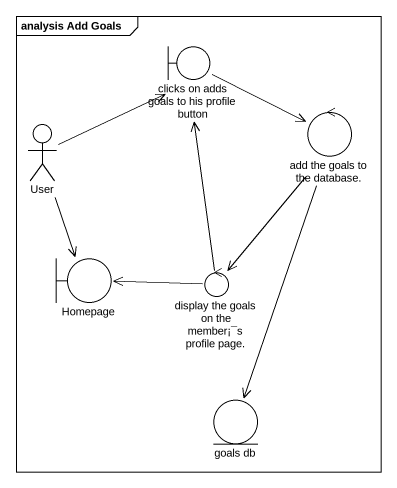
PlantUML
@startuml
mainframe analysis Add Goals
boundary "clicks on adds goals to his profile button" as clicks_on_adds_goals_to_his
actor User
control "add the goals to the database." as add_the_goals_to_the
boundary Homepage
control "display the goals on the member¡¯s profile page." as display_the_goals_on_the
entity "goals db" as goals_db
clicks_on_adds_goals_to_his -right-> add_the_goals_to_the
User -right-> clicks_on_adds_goals_to_his
User --> Homepage
add_the_goals_to_the --> display_the_goals_on_the
add_the_goals_to_the --> goals_db
display_the_goals_on_the -up-> clicks_on_adds_goals_to_his
display_the_goals_on_the -left-> Homepage
@enduml
